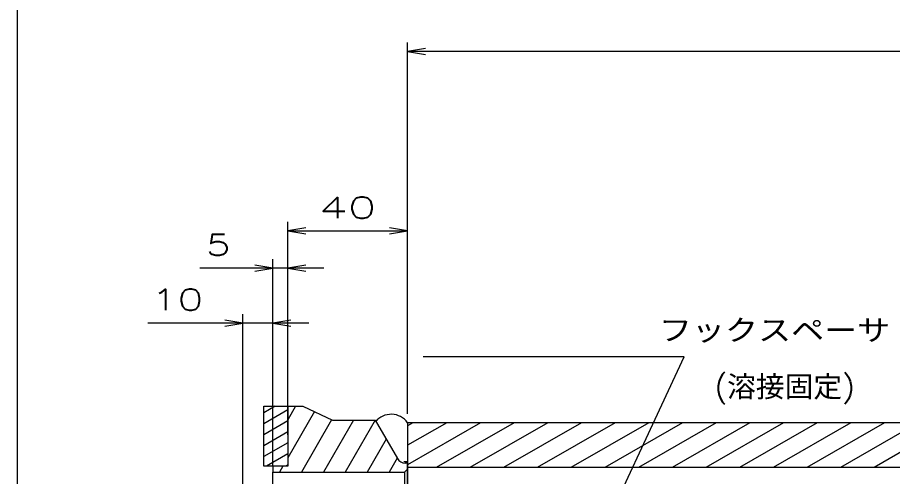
# Model space of a CAD drawing. Units: millimetres at full size, sheet at 1:1. Extents: x -2456 to -674, y 2522 to 3782.
# Drawn here: x -2380.6 to -2088.4, y 3249.9 to 3403.4 of the extents above; entities that cross this region are included whole.
import ezdxf
from ezdxf.enums import TextEntityAlignment as Align

# ---------------------------------------------------------------- set-up
doc = ezdxf.new("R2010")
doc.units = ezdxf.units.MM
for name, color, linetype, lineweight in [('02細線', 81, 'Continuous', 25), ('0_2', 7, 'Continuous', 25), ('1外形線', 7, 'Continuous', 25), ('7枠', 7, 'Continuous', 25), ('寸法線', 7, 'Continuous', 25), ('細線', 81, 'Continuous', 25)]:
    doc.layers.add(name, color=color, linetype=linetype, lineweight=lineweight)
doc.styles.add('simplex.shx', font='')
doc.styles.get('simplex.shx').set_extended_font_data('simplex.shx')

# ---------------------------------------------------------------- blocks, each defined once
blk = doc.blocks.new('open_arrow')
at = {"color": 0, "linetype": 'Continuous', "lineweight": -2}
blk.add_lwpolyline([(7.5, 1.25), (0, 0), (7.5, -1.25)], dxfattribs=at)

msp = doc.modelspace()

# ---------------------------------------------------------------- linework, layer by layer
at = {"layer": '02細線'}
for p, q in [((-2294.594, 3273.412), (-2298.388, 3271.222)), ((-2287.787, 3273.412), (-2290.388, 3268.908)), ((-2290.388, 3272.174), (-2298.388, 3267.555)), ((-2281.501, 3271.599), (-2290.388, 3256.208)), ((-2290.388, 3268.508), (-2298.388, 3263.889)), ((-2275.725, 3268.904), (-2285.824, 3251.412)), ((-2268.483, 3268.747), (-2278.492, 3251.412)), ((-2261.164, 3268.724), (-2271.159, 3251.412)), ((-2290.388, 3264.842), (-2298.388, 3260.223)), ((-2257.498, 3262.374), (-2263.827, 3251.412)), ((-2290.388, 3261.176), (-2298.388, 3256.557)), ((-2290.388, 3257.51), (-2297.485, 3253.412)), ((-2253.832, 3256.025), (-2256.495, 3251.412)), ((-2292.002, 3253.412), (-2293.156, 3251.412)), ((-2290.388, 3253.843), (-2291.135, 3253.412))]:
    msp.add_line(p, q, dxfattribs=at)
at = {"layer": '1外形線'}
for p, q in [((-2298.388, 3273.412), (-2295.388, 3273.412)), ((-2298.388, 3253.412), (-2298.388, 3273.412)), ((-2295.388, 3273.412), (-2290.388, 3273.412)), ((-2295.388, 3253.412), (-2295.388, 3273.412)), ((-2290.388, 3273.412), (-2290.388, 3253.412)), ((-2290.388, 3273.412), (-2285.388, 3273.412)), ((-2285.388, 3273.412), (-2275.388, 3268.747)), ((-2275.388, 3268.747), (-2261.178, 3268.747)), ((-2261.178, 3268.747), (-2253.766, 3255.912)), ((-1893.535, 3267.912), (-2250.388, 3267.912)), ((-2250.388, 3267.912), (-2250.388, 3254.912)), ((-2290.388, 3253.412), (-2298.388, 3253.412)), ((-2295.388, 3253.412), (-2295.388, 3251.412)), ((-2251.656, 3254.912), (-2250.388, 3254.912)), ((-2250.388, 3254.412), (-2251.168, 3254.412)), ((-2250.388, 3254.912), (-2250.388, 3252.912)), ((-2250.388, 3252.412), (-2250.388, 3254.412)), ((-2250.388, 3252.912), (-2250.388, 3228.077)), ((-1890.734, 3252.912), (-2250.388, 3252.912)), ((-2295.388, 3251.412), (-2251.388, 3251.412)), ((-2295.388, 3235.557), (-2295.388, 3251.412)), ((-2250.388, 3252.412), (-2251.388, 3251.412)), ((-2251.388, 3251.412), (-2251.388, 3228.077)), ((-2250.388, 3228.077), (-2250.388, 3252.412))]:
    msp.add_line(p, q, dxfattribs=at)
for centre, radius, start, end in [((-2255.867, 3263.96), 6.755, 35.80102, 140.61248), ((-2251.168, 3257.412), 3, 210.00333, 270)]:
    msp.add_arc(centre, radius, start, end, dxfattribs=at)
at = {"layer": '7枠'}
msp.add_line((-2380.648, 2552.224), (-2380.648, 3722.224), dxfattribs=at)
at = {"layer": '寸法線'}
for p, q in [((-2250.388, 3270.912), (-2250.388, 3395.011)), ((-1290.677, 3392.011), (-2250.388, 3392.011)), ((-2290.388, 3263.825), (-2290.388, 3335.011)), ((-2250.388, 3270.912), (-2250.388, 3335.011)), ((-2290.388, 3332.011), (-2250.388, 3332.011)), ((-2295.388, 3263.912), (-2295.388, 3322.534)), ((-2290.388, 3263.825), (-2290.388, 3322.534)), ((-2278.388, 3319.534), (-2319.788, 3319.534)), ((-2305.388, 3191.412), (-2305.388, 3304.21)), ((-2295.388, 3263.912), (-2295.388, 3304.21)), ((-2283.388, 3301.21), (-2337.102, 3301.21))]:
    msp.add_line(p, q, dxfattribs=at)
msp.add_lwpolyline([(-2190.85, 3219.32), (-2157.995, 3289.946), (-2163.995, 3289.946), (-2245.166, 3289.946)], dxfattribs=at)
at = {"layer": '細線'}
for p, q in [((-2226.06, 3267.912), (-2250.388, 3253.867)), ((-2237.31, 3267.912), (-2250.388, 3260.362)), ((-2248.56, 3267.912), (-2250.388, 3266.857)), ((-2214.81, 3267.912), (-2240.791, 3252.912)), ((-2203.56, 3267.912), (-2229.541, 3252.912)), ((-2192.31, 3267.912), (-2218.291, 3252.912)), ((-2181.06, 3267.912), (-2207.041, 3252.912)), ((-2169.81, 3267.912), (-2195.791, 3252.912)), ((-2158.56, 3267.912), (-2184.541, 3252.912)), ((-2147.31, 3267.912), (-2173.291, 3252.912)), ((-2136.06, 3267.912), (-2162.041, 3252.912)), ((-2124.81, 3267.912), (-2150.791, 3252.912)), ((-2113.56, 3267.912), (-2139.541, 3252.912)), ((-2102.31, 3267.912), (-2128.291, 3252.912)), ((-2091.06, 3267.912), (-2117.041, 3252.912)), ((-2079.81, 3267.912), (-2105.791, 3252.912)), ((-2068.56, 3267.912), (-2094.541, 3252.912))]:
    msp.add_line(p, q, dxfattribs=at)

# ---------------------------------------------------------------- block references
at = {"layer": '寸法線', "xscale": 0.8, "yscale": 0.8}
for p in [(-2250.388, 3392.011), (-2290.388, 3332.011), (-2290.388, 3319.534), (-2295.388, 3301.21)]:
    msp.add_blockref('open_arrow', p, dxfattribs=at)
at = {"layer": '寸法線', "xscale": 0.8, "yscale": 0.8, "rotation": 180}
for p in [(-2250.388, 3332.011), (-2295.388, 3319.534), (-2305.388, 3301.21)]:
    msp.add_blockref('open_arrow', p, dxfattribs=at)

# ---------------------------------------------------------------- texts
at = {"layer": '0_2', "style": 'simplex.shx'}
msp.add_text('(溶接固定)', height=7.038, dxfattribs=at).set_placement((-2147.861, 3274.344), align=Align.BOTTOM_LEFT)
at = {"layer": '寸法線', "style": 'simplex.shx'}
for s, width, p in [('40', 1.6, (-2270.388, 3339.811)), ('5', 1.35, (-2313.588, 3327.334)), ('10', 1.45, (-2327.245, 3309.01))]:
    msp.add_text(s, height=7.038, dxfattribs=dict(at, width=width)).set_placement(p, align=Align.MIDDLE_CENTER)
at = {"layer": '寸法線', "style": 'simplex.shx', "width": 1.15}
msp.add_text('フックスペーサ', height=7.038, dxfattribs=at).set_placement((-2166.442, 3293.23), align=Align.BOTTOM_LEFT)

doc.saveas('drawing.dxf')
